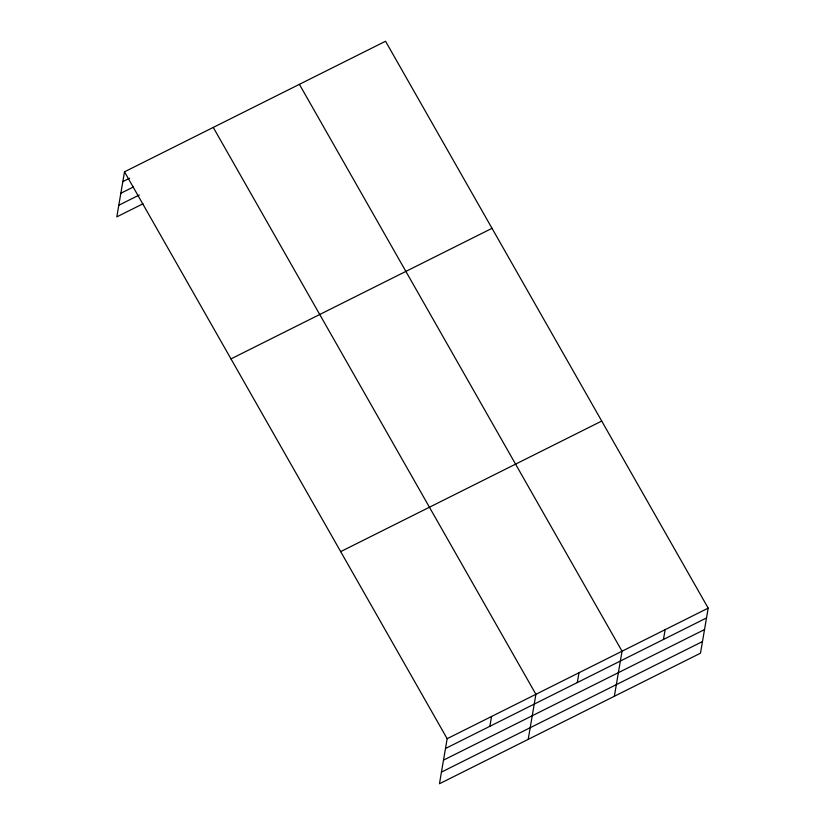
<?xml version="1.0" encoding="UTF-8"?>
<svg xmlns="http://www.w3.org/2000/svg" width="825" height="825" viewBox="0 0 825 825"><rect width="100%" height="100%" fill="white"/><g stroke="black" fill="none" stroke-linecap="round" stroke-linejoin="round"><path stroke-width="1.24" d="M124.503 171.817L447.16 738.684L439.457 783.75L700.497 653.183L708.19 608.128L385.543 41.25L124.503 171.817L116.81 216.872L142.972 203.785M489.864 726.309L491.535 716.492M528.206 739.355L535.91 694.299L213.263 127.421M577.304 682.564L578.985 672.757M614.357 696.269L622.05 651.214L299.403 84.336M663.444 639.478L665.125 629.671M122.832 181.624L129.659 178.21M120.842 193.256L133.361 186.997M118.79 205.239L139.27 194.999M230.979 358.885L492.02 228.319M340.684 551.616L601.714 421.059M447.16 738.684L708.19 608.128M445.49 748.502L706.52 617.935M443.499 760.134L704.529 629.568M441.447 772.118L702.477 641.551"/></g></svg>
